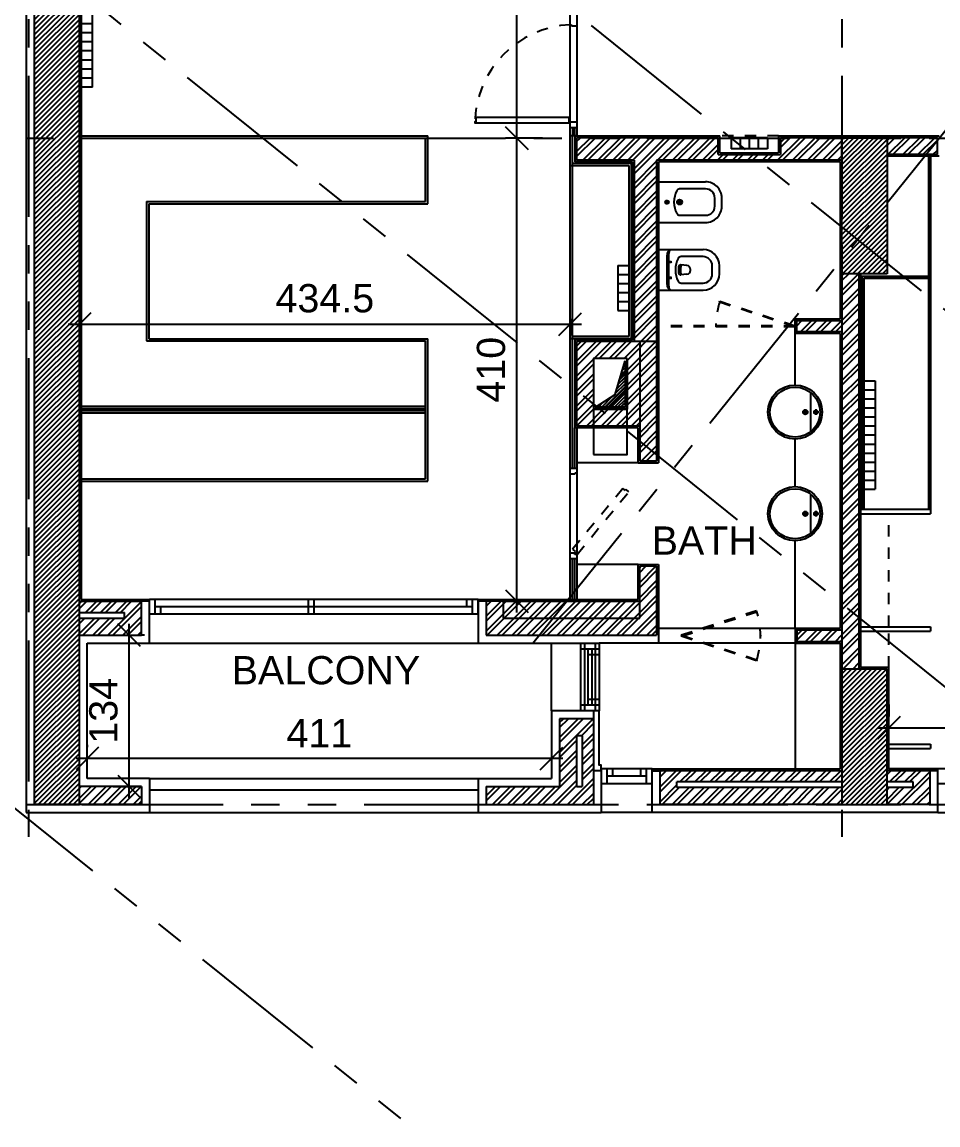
# Model space of a CAD drawing. Extents: x 83 to 143.2, y -2.6 to 70.8.
# Drawn here: x 91.62 to 99.73, y 39.16 to 48.93 of the extents above; entities that cross this region are included whole.
import ezdxf
from ezdxf.enums import TextEntityAlignment as Align

# ---------------------------------------------------------------- set-up
doc = ezdxf.new("R2010")
doc.units = 0
doc.header["$MEASUREMENT"] = 0
doc.header["$PDMODE"] = 3
doc.header["$PDSIZE"] = 0.3
doc.linetypes.add('AXIS_100$0$A-AXIS$0$PHANTOM', pattern=[2.5, 1.25, -0.25, 0.25, -0.25, 0.25, -0.25])
doc.linetypes.add('HIDDEN2', pattern=[0.1875, 0.125, -0.0625])
doc.layers.get('0').update_dxf_attribs({"linetype": 'CONTINUOUS'})
doc.layers.get('DEFPOINTS').update_dxf_attribs({"linetype": 'CONTINUOUS'})
for name, color, linetype in [('04', 4, 'CONTINUOUS'), ('A-ALU', 9, 'CONTINUOUS'), ('A-BALUST', 1, 'CONTINUOUS'), ('a-dim', 3, 'CONTINUOUS'), ('A-FC-PROJECTION', 8, 'HIDDEN2'), ('A-HATCH-CONC', 8, 'CONTINUOUS'), ('A-HATCH-WALL', 8, 'CONTINUOUS'), ('A-NOMENCLATURE', 3, 'CONTINUOUS'), ('A-PLASTER', 8, 'CONTINUOUS'), ('A-PROJECTION', 9, 'CONTINUOUS'), ('a-revetement', 1, 'CONTINUOUS'), ('A-SECT-TILE', 12, 'CONTINUOUS'), ('a-shaft', 251, 'CONTINUOUS'), ('A-WALL', 4, 'CONTINUOUS'), ('AXIS_100$0$A-AXIS-100', 10, 'AXIS_100$0$A-AXIS$0$PHANTOM'), ('COLUMN', 2, 'CONTINUOUS'), ('DA-SAN', 4, 'CONTINUOUS'), ('S-8TH$0$A-SHAFT 7-8', 8, 'CONTINUOUS'), ('S-8TH$0$A-STR 7-8TH', 2, 'CONTINUOUS'), ('WOOD PANELING', 7, 'CONTINUOUS')]:
    doc.layers.add(name, color=color, linetype=linetype)
doc.styles.add('A100-STEXT', font='ARIAL.TTF', dxfattribs={"height": 0.25})
doc.dimstyles.new('A100-DIM', dxfattribs={"dimtxt": 0.25, "dimasz": 0.2, "dimexe": 0.1, "dimexo": 0.3, "dimgap": 0.1, "dimtad": 1, "dimlfac": 100, "dimrnd": 0.5, "dimdsep": 46, "dimtxsty": 'A100-STEXT', "dimblk1": 'OBLIQUE', "dimblk2": 'OBLIQUE', "dimsah": 1, "dimcen": -0.05, "dimdle": 0.1, "dimclrd": 15, "dimclre": 15, "dimclrt": 256, "dimadec": 0, "dimazin": 0, "dimtfac": 0.28, "dimtix": 1, "dimtmove": 2, "dimatfit": 3, "dimldrblk": 'OBLIQUE', "dimfxl": 0, "dimtolj": 1, "dimarcsym": 0})
pattern_1 = [(45, (91.649424, -3e-10), (-0.022097087, 0.022097087), [])]
pattern_2 = [(45, (-264990.61058, -15176.9885), (-0.066291260736, 0.066291260736), []), (45, (-264990.56639, -15176.9885), (-0.066291260736, 0.066291260736), [])]

# ---------------------------------------------------------------- blocks, each defined once
blk = doc.blocks.new('_OBLIQUE')
at = {"color": 0, "linetype": 'ByBlock'}
blk.add_line((-0.5, -0.5), (0.5, 0.5), dxfattribs=at)
blk = doc.blocks.new('*D57')
at = {"layer": 'a-dim', "color": 15, "lineweight": -2}
for p, q in [((92.1978, 42.53), (92.1978, 42.5071)), ((96.3078, 42.53), (96.3078, 42.5071)), ((96.4078, 42.4071), (92.0978, 42.4071))]:
    blk.add_line(p, q, dxfattribs=at)
at = {"layer": 'DEFPOINTS', "color": 0}
for p in [(92.1978, 42.4071), (92.1978, 42.23), (96.3078, 42.23)]:
    blk.add_point(p, dxfattribs=at)
at = {"layer": 'a-dim', "color": 15, "lineweight": -2, "xscale": 0.2, "yscale": 0.2, "zscale": 0.2, "rotation": 180}
blk.add_blockref('_OBLIQUE', (92.1978, 42.4071), dxfattribs=at)
at = {"layer": 'a-dim', "color": 15, "lineweight": -2, "xscale": 0.2, "yscale": 0.2, "zscale": 0.2}
blk.add_blockref('_OBLIQUE', (96.3078, 42.4071), dxfattribs=at)
at = {"layer": 'a-dim', "insert": (94.2528, 42.6326), "char_height": 0.25, "attachment_point": 5, "style": 'A100-STEXT'}
blk.add_mtext('\\A1;411', dxfattribs=at)
blk = doc.blocks.new('*D58')
at = {"layer": 'a-dim', "color": 15, "lineweight": -2}
for p, q in [((92.5691, 42.06), (92.5691, 43.6)), ((92.7028, 43.5), (92.6691, 43.5)), ((92.4278, 42.16), (92.6691, 42.16))]:
    blk.add_line(p, q, dxfattribs=at)
at = {"layer": 'DEFPOINTS', "color": 0}
for p in [(92.4028, 43.5), (92.5691, 43.5), (92.1278, 42.16)]:
    blk.add_point(p, dxfattribs=at)
at = {"layer": 'a-dim', "color": 15, "lineweight": -2, "xscale": 0.2, "yscale": 0.2, "zscale": 0.2}
for p, rotation in [((92.5691, 43.5), 90), ((92.5691, 42.16), 270)]:
    blk.add_blockref('_OBLIQUE', p, dxfattribs=dict(at, rotation=rotation))
at = {"layer": 'a-dim', "insert": (92.3414, 42.83), "char_height": 0.25, "attachment_point": 5, "rotation": 90, "style": 'A100-STEXT'}
blk.add_mtext('\\A1;134', dxfattribs=at)
blk = doc.blocks.new('*D66')
at = {"layer": 'a-dim', "color": 15, "lineweight": -2}
for p, q in [((92.1278, 49.3189), (92.1278, 46.1541)), ((96.4728, 46.3), (96.4728, 46.1541)), ((92.0278, 46.2541), (96.5728, 46.2541))]:
    blk.add_line(p, q, dxfattribs=at)
at = {"layer": 'DEFPOINTS', "color": 0}
for p in [(92.1278, 49.6189), (96.4728, 46.6), (96.4728, 46.2541)]:
    blk.add_point(p, dxfattribs=at)
at = {"layer": 'a-dim', "color": 15, "lineweight": -2, "xscale": 0.2, "yscale": 0.2, "zscale": 0.2, "rotation": 180}
blk.add_blockref('_OBLIQUE', (92.1278, 46.2541), dxfattribs=at)
at = {"layer": 'a-dim', "color": 15, "lineweight": -2, "xscale": 0.2, "yscale": 0.2, "zscale": 0.2}
blk.add_blockref('_OBLIQUE', (96.4728, 46.2541), dxfattribs=at)
at = {"layer": 'a-dim', "insert": (94.3003, 46.4818), "char_height": 0.25, "attachment_point": 5, "style": 'A100-STEXT'}
blk.add_mtext('\\A1;434.5', dxfattribs=at)
blk = doc.blocks.new('*D79')
at = {"layer": 'a-dim', "color": 15, "lineweight": -2}
for p, q in [((96.0003, 43.7), (96.0003, 48)), ((96.2278, 47.9), (95.9003, 47.9)), ((96.1528, 43.8), (95.9003, 43.8))]:
    blk.add_line(p, q, dxfattribs=at)
at = {"layer": 'DEFPOINTS', "color": 0}
for p in [(96.0003, 47.9), (96.5278, 47.9), (96.4528, 43.8)]:
    blk.add_point(p, dxfattribs=at)
at = {"layer": 'a-dim', "color": 15, "lineweight": -2, "xscale": 0.2, "yscale": 0.2, "zscale": 0.2}
for p, rotation in [((96.0003, 47.9), 90), ((96.0003, 43.8), 270)]:
    blk.add_blockref('_OBLIQUE', p, dxfattribs=dict(at, rotation=rotation))
at = {"layer": 'a-dim', "insert": (95.7726, 45.85), "char_height": 0.25, "attachment_point": 5, "rotation": 90, "style": 'A100-STEXT'}
blk.add_mtext('\\A1;410', dxfattribs=at)
blk = doc.blocks.new('*D80')
at = {"layer": 'a-dim', "color": 15, "lineweight": -2}
for p, q in [((96.0003, 47.8), (96.0003, 52.885)), ((96.1728, 52.785), (95.9003, 52.785)), ((96.2278, 47.9), (95.9003, 47.9))]:
    blk.add_line(p, q, dxfattribs=at)
at = {"layer": 'DEFPOINTS', "color": 0}
for p in [(96.0003, 52.785), (96.4728, 52.785), (96.5278, 47.9)]:
    blk.add_point(p, dxfattribs=at)
at = {"layer": 'a-dim', "color": 15, "lineweight": -2, "xscale": 0.2, "yscale": 0.2, "zscale": 0.2}
for p, rotation in [((96.0003, 52.785), 90), ((96.0003, 47.9), 270)]:
    blk.add_blockref('_OBLIQUE', p, dxfattribs=dict(at, rotation=rotation))
at = {"layer": 'a-dim', "insert": (95.7726, 50.3425), "char_height": 0.25, "attachment_point": 5, "rotation": 90, "style": 'A100-STEXT'}
blk.add_mtext('\\A1;488.5', dxfattribs=at)
blk = doc.blocks.new('*D84')
at = {"layer": 'a-dim', "color": 15, "lineweight": -2}
for p, q in [((101.1929, 42.3), (101.1929, 42.5)), ((101.0278, 42.3), (101.0929, 42.3)), ((101.1929, 42), (101.1929, 42.3)), ((99.9578, 42), (101.2929, 42)), ((101.1929, 42), (101.1929, 41.8))]:
    blk.add_line(p, q, dxfattribs=at)
at = {"layer": 'DEFPOINTS', "color": 0}
for p in [(101.1929, 42.3), (101.3278, 42.3), (99.6578, 42)]:
    blk.add_point(p, dxfattribs=at)
at = {"layer": 'a-dim', "color": 15, "lineweight": -2, "xscale": 0.2, "yscale": 0.2, "zscale": 0.2}
for p, rotation in [((101.1929, 42.3), 270), ((101.1929, 42), 90)]:
    blk.add_blockref('_OBLIQUE', p, dxfattribs=dict(at, rotation=rotation))
at = {"layer": 'a-dim', "insert": (100.9652, 42.15), "char_height": 0.25, "attachment_point": 5, "rotation": 90, "style": 'A100-STEXT'}
blk.add_mtext('\\A1;30', dxfattribs=at)
blk = doc.blocks.new('*D93')
at = {"layer": 'a-dim', "color": 15, "lineweight": -2}
for p, q in [((99.2928, 42.8866), (99.2928, 42.7787)), ((103.5628, 42.8716), (103.5628, 42.7787)), ((99.1928, 42.6787), (103.6628, 42.6787))]:
    blk.add_line(p, q, dxfattribs=at)
at = {"layer": 'DEFPOINTS', "color": 0}
for p in [(103.5628, 42.6787), (99.2928, 42.5866), (103.5628, 42.5716)]:
    blk.add_point(p, dxfattribs=at)
at = {"layer": 'a-dim', "color": 15, "lineweight": -2, "xscale": 0.2, "yscale": 0.2, "zscale": 0.2, "rotation": 180}
blk.add_blockref('_OBLIQUE', (99.2928, 42.6787), dxfattribs=at)
at = {"layer": 'a-dim', "color": 15, "lineweight": -2, "xscale": 0.2, "yscale": 0.2, "zscale": 0.2}
blk.add_blockref('_OBLIQUE', (103.5628, 42.6787), dxfattribs=at)
at = {"layer": 'a-dim', "insert": (101.4278, 42.9042), "char_height": 0.25, "attachment_point": 5, "style": 'A100-STEXT'}
blk.add_mtext('\\A1;427', dxfattribs=at)
blk = doc.blocks.new('A$C424D7636')
at = {"layer": 'A-ALU'}
for p, q in [((4.0084, 43.815), (1.0984, 43.815)), ((1.0984, 43.685), (1.0984, 43.815)), ((1.1484, 43.685), (1.1484, 43.815)), ((3.9584, 43.75), (1.1484, 43.75)), ((1.1984, 43.685), (1.1984, 43.75)), ((2.5034, 43.815), (2.5034, 43.685)), ((2.5534, 43.815), (2.5534, 43.685)), ((3.9084, 43.75), (3.9084, 43.815)), ((3.9584, 43.685), (3.9584, 43.815)), ((4.0084, 43.685), (4.0084, 43.815)), ((4.0084, 43.685), (1.0984, 43.685)), ((4.9134, 43.43), (4.9134, 42.83)), ((4.9134, 43.43), (5.0434, 43.43)), ((4.9134, 43.38), (5.0434, 43.38)), ((4.9784, 43.38), (4.9784, 42.88)), ((5.0434, 43.43), (5.0434, 42.83)), ((4.9784, 43.33), (5.0434, 43.33)), ((5.0434, 42.88), (4.9134, 42.88)), ((5.0434, 42.93), (4.9784, 42.93)), ((5.0434, 42.83), (4.9134, 42.83)), ((5.5484, 42.315), (5.0984, 42.315)), ((5.0984, 42.315), (5.0984, 42.185)), ((5.1484, 42.315), (5.1484, 42.185)), ((5.1984, 42.315), (5.1984, 42.25)), ((5.4484, 42.25), (5.4484, 42.315)), ((5.4984, 42.185), (5.4984, 42.315)), ((5.5484, 42.185), (5.5484, 42.315)), ((5.4984, 42.25), (5.1484, 42.25)), ((5.5484, 42.185), (5.0984, 42.185))]:
    blk.add_line(p, q, dxfattribs=at)

msp = doc.modelspace()

# ---------------------------------------------------------------- hatches: boundary and pattern name
at = {"layer": 'A-HATCH-CONC'}
h = msp.add_hatch(dxfattribs=at)
h.set_pattern_fill('ANSI31', color=256, scale=0.25, style=0)
h.set_pattern_definition([(45, (-264990.610583, -15176.988502), (-0.022097086912, 0.022097086912), [])])
h.paths.add_polyline_path([(91.72779, 42), (92.12779, 42), (92.12779, 57.09062), (91.72779, 57.09062)])
h = msp.add_hatch(dxfattribs=at)
h.set_pattern_fill('ANSI31', color=256, scale=0.25, style=0)
h.set_pattern_definition(pattern_1)
h.paths.add_polyline_path([(99.27779, 47.9), (98.87779, 47.9), (98.87779, 46.7), (99.27779, 46.7)])
h = msp.add_hatch(dxfattribs=at)
h.set_pattern_fill('ANSI31', color=256, scale=0.25, style=0)
h.set_pattern_definition(pattern_1)
h.paths.add_polyline_path([(99.27779, 43.2), (98.87779, 43.2), (98.87779, 42), (99.27779, 42)])
at = {"layer": 'A-HATCH-WALL'}
h = msp.add_hatch(dxfattribs=at)
h.set_pattern_fill('ANSI32', color=256, scale=0.25, style=0)
h.set_pattern_definition(pattern_2)
h.paths.add_polyline_path([(97.23779, 46.1), (97.08779, 46.1), (97.08779, 45.35), (97.08779, 45.04), (97.23779, 45.04)])
h.paths.add_polyline_path([(97.08779, 46.1), (96.52779, 46.1), (96.52779, 45.35), (97.08779, 45.35)])
h.paths.add_polyline_path([(96.97779, 45.95), (96.97779, 45.5), (96.67779, 45.5), (96.67779, 45.95)], flags=16)
h.paths.add_polyline_path([(96.95779, 45.93), (96.95779, 45.52), (96.69779, 45.52), (96.86954, 45.63023)], flags=0)
h.paths.add_polyline_path([(97.23779, 47.705), (98.87779, 47.705), (98.87779, 47.905), (98.33279, 47.905), (98.33279, 47.755), (97.78279, 47.755), (97.78279, 47.905), (96.52779, 47.905), (96.52779, 47.705), (96.73279, 47.705), (96.73279, 47.71), (96.75279, 47.71), (96.75279, 47.705), (97.03779, 47.705), (97.03779, 46.1), (97.08779, 46.1), (97.23779, 46.1)])
h = msp.add_hatch(dxfattribs=at)
h.set_pattern_fill('ANSI32', color=256, scale=0.25, style=0)
h.set_pattern_definition(pattern_2)
h.paths.add_polyline_path([(99.72279, 47.755), (99.72279, 47.905), (99.27779, 47.905), (99.27779, 47.755)])
h = msp.add_hatch(dxfattribs=at)
h.set_pattern_fill('ANSI32', color=256, scale=0.25, style=0)
h.set_pattern_definition(pattern_2)
h.paths.add_polyline_path([(99.02779, 46.7), (98.87779, 46.7), (98.87779, 43.2), (99.02779, 43.2)])
h.paths.add_polyline_path([(98.87779, 46.185), (98.87779, 46.285), (98.47779, 46.285), (98.47779, 46.185)])
h = msp.add_hatch(dxfattribs=at)
h.set_pattern_fill('ANSI32', color=256, scale=0.25, style=0)
h.set_pattern_definition(pattern_2)
h.paths.add_polyline_path([(97.08779, 43.65), (95.87779, 43.65), (95.87779, 43.8), (95.72779, 43.8), (95.72779, 43.5), (97.23779, 43.5), (97.23779, 44.11), (97.08779, 44.11)])
h.paths.add_polyline_path([(97.08779, 43.65), (97.08779, 43.8), (96.52779, 43.8), (95.87779, 43.8), (95.87779, 43.65)], flags=17)
h = msp.add_hatch(dxfattribs=at)
h.set_pattern_fill('ANSI32', color=256, scale=0.25, style=0)
h.set_pattern_definition(pattern_2)
h.paths.add_polyline_path([(92.12779, 43.65), (92.12779, 43.5), (92.67779, 43.5), (92.67779, 43.8), (92.12779, 43.8), (92.12779, 43.7), (92.52779, 43.7), (92.52779, 43.65)])
h = msp.add_hatch(dxfattribs=at)
h.set_pattern_fill('ANSI32', color=256, scale=0.25, style=0)
h.set_pattern_definition(pattern_2)
h.paths.add_polyline_path([(98.87779, 43.445), (98.87779, 43.545), (98.47779, 43.545), (98.47779, 43.445)])
h = msp.add_hatch(dxfattribs=at)
h.set_pattern_fill('ANSI32', color=256, scale=0.25, style=0)
h.set_pattern_definition(pattern_2)
h.paths.add_polyline_path([(96.67779, 42.76), (96.37779, 42.76), (96.37779, 42.16), (95.72779, 42.16), (95.72779, 42), (96.67779, 42)])
h.paths.add_polyline_path([(96.52779, 42.16), (96.52779, 42.61), (96.57779, 42.61), (96.57779, 42.16)], flags=16)
h = msp.add_hatch(dxfattribs=at)
h.set_pattern_fill('ANSI32', color=256, scale=0.25, style=0)
h.set_pattern_definition(pattern_2)
h.paths.add_polyline_path([(98.87779, 42.2), (98.87779, 42.3), (97.26779, 42.3), (97.26779, 42), (98.87779, 42), (98.87779, 42.15), (97.41779, 42.15), (97.41779, 42.2)])
h.paths.add_polyline_path([(99.50779, 42.2), (99.50779, 42.15), (99.27779, 42.15), (99.27779, 42), (99.65779, 42), (99.65779, 42.3), (99.27779, 42.3), (99.27779, 42.2)])
h = msp.add_hatch(dxfattribs=at)
h.set_pattern_fill('ANSI32', color=256, scale=0.25, style=0)
h.set_pattern_definition(pattern_2)
h.paths.add_polyline_path([(92.67779, 42), (92.67779, 42.16), (92.12779, 42.16), (92.12779, 42)])
at = {"layer": 'a-shaft'}
h = msp.add_hatch(dxfattribs=at)
h.set_pattern_fill('_USER,_O', color=256, scale=0.02, angle=405, pattern_type=0)
h.set_pattern_definition([(45, (91.649424, -3e-10), (-0.014142136, 0.014142136), [])])
h.paths.add_polyline_path([(96.95779, 45.93), (96.95779, 45.52), (96.69779, 45.52), (96.86954, 45.63023)])

# ---------------------------------------------------------------- linework, layer by layer
at = {"layer": '04', "color": 11}
for p, q in [((92.14279, 48.3525), (92.14279, 49.5525)), ((92.24279, 48.3525), (92.24279, 49.5525)), ((92.24279, 48.9125), (92.14279, 48.9125)), ((92.24279, 48.8325), (92.14279, 48.8325)), ((92.24279, 48.7525), (92.14279, 48.7525)), ((92.24279, 48.6725), (92.14279, 48.6725)), ((92.24279, 48.5925), (92.14279, 48.5925)), ((92.24279, 48.5125), (92.14279, 48.5125)), ((92.24279, 48.4325), (92.14279, 48.4325)), ((92.24279, 48.3525), (92.14279, 48.3525)), ((97.89779, 47.905), (97.89779, 47.805)), ((98.21779, 47.905), (97.89779, 47.905)), ((97.97779, 47.905), (97.97779, 47.805)), ((98.05779, 47.905), (98.05779, 47.805)), ((98.13779, 47.905), (98.13779, 47.805)), ((98.21779, 47.905), (98.21779, 47.805)), ((98.21779, 47.805), (97.89779, 47.805)), ((96.89279, 46.77347), (96.99279, 46.77347)), ((96.89279, 46.77347), (96.89279, 46.37347)), ((96.89279, 46.69347), (96.99279, 46.69347)), ((96.99279, 46.77347), (96.99279, 46.37347)), ((96.89279, 46.61347), (96.99279, 46.61347)), ((96.89279, 46.53347), (96.99279, 46.53347)), ((96.89279, 46.45347), (96.99279, 46.45347)), ((96.89279, 46.37347), (96.99279, 46.37347)), ((99.07279, 45.75264), (99.07279, 44.79264)), ((99.07279, 45.75264), (99.17279, 45.75264)), ((99.17279, 45.75264), (99.17279, 44.79264)), ((99.07279, 45.67264), (99.17279, 45.67264)), ((99.07279, 45.59264), (99.17279, 45.59264)), ((99.07279, 45.51264), (99.17279, 45.51264)), ((99.07279, 45.43264), (99.17279, 45.43264)), ((99.07279, 45.35264), (99.17279, 45.35264)), ((99.07279, 45.27264), (99.17279, 45.27264)), ((99.07279, 45.19264), (99.17279, 45.19264)), ((99.07279, 45.11264), (99.17279, 45.11264)), ((99.07279, 45.03264), (99.17279, 45.03264)), ((99.07279, 44.95264), (99.17279, 44.95264)), ((99.07279, 44.87264), (99.17279, 44.87264)), ((99.07279, 44.79264), (99.17279, 44.79264))]:
    msp.add_line(p, q, dxfattribs=at)
at = {"layer": 'A-ALU'}
for p, q in [((95.65779, 43.815), (92.74779, 43.815)), ((92.74779, 43.685), (92.74779, 43.815)), ((92.79779, 43.685), (92.79779, 43.815)), ((95.60779, 43.75), (92.79779, 43.75)), ((92.84779, 43.685), (92.84779, 43.75)), ((94.15279, 43.815), (94.15279, 43.685)), ((94.20279, 43.815), (94.20279, 43.685)), ((95.55779, 43.75), (95.55779, 43.815)), ((95.60779, 43.685), (95.60779, 43.815)), ((95.65779, 43.685), (95.65779, 43.815)), ((95.65779, 43.685), (92.74779, 43.685)), ((92.74779, 43.43), (95.65779, 43.43)), ((96.59779, 43.43), (96.59779, 42.83)), ((96.59779, 43.43), (96.72779, 43.43)), ((96.59779, 43.38), (96.72779, 43.38)), ((96.66279, 43.38), (96.66279, 42.88)), ((96.72779, 43.43), (96.72779, 42.83)), ((96.66279, 43.33), (96.72779, 43.33)), ((96.72779, 42.88), (96.59779, 42.88)), ((96.72779, 42.93), (96.66279, 42.93)), ((96.72779, 42.83), (96.59779, 42.83)), ((97.19779, 42.315), (96.74779, 42.315)), ((96.74779, 42.315), (96.74779, 42.185)), ((96.79779, 42.315), (96.79779, 42.185)), ((96.84779, 42.315), (96.84779, 42.25)), ((97.09779, 42.25), (97.09779, 42.315)), ((97.14779, 42.185), (97.14779, 42.315)), ((97.19779, 42.185), (97.19779, 42.315)), ((103.02779, 42.315), (99.72779, 42.315)), ((99.72779, 42.185), (99.72779, 42.315)), ((97.14779, 42.25), (96.79779, 42.25)), ((97.19779, 42.185), (96.74779, 42.185)), ((103.02779, 42.185), (99.72779, 42.185))]:
    msp.add_line(p, q, dxfattribs=at)
at = {"layer": 'A-BALUST'}
for p, q in [((92.74779, 42.23), (95.65779, 42.23)), ((92.74779, 42.13), (95.65779, 42.13))]:
    msp.add_line(p, q, dxfattribs=at)
at = {"layer": 'A-FC-PROJECTION', "ltscale": 0.5}
for p, q in [((98.31779, 47.92), (97.79779, 47.92)), ((98.46279, 46.24), (97.25279, 46.24)), ((98.46279, 46.23), (97.25279, 46.23)), ((99.29279, 43.575), (99.29279, 44.575)), ((99.29279, 43.215), (99.29279, 43.535))]:
    msp.add_line(p, q, dxfattribs=at)
for points in [[(97.79782, 46.45673), (98.46334, 46.23975), (98.46024, 46.23025), (97.79472, 46.44723)], [(96.49296, 44.26097), (96.51607, 44.24184), (96.50969, 44.23414), (96.53279, 44.215), (96.99205, 44.76951), (96.96895, 44.78864), (96.96257, 44.78094), (96.93947, 44.80008)], [(98.12177, 43.71673), (97.45624, 43.49975), (97.45934, 43.49025), (98.12487, 43.70723)], [(98.12177, 43.27327), (97.45624, 43.49025), (97.45934, 43.49975), (98.12487, 43.28277)]]:
    msp.add_lwpolyline(points, close=True, dxfattribs=at)
for centre, radius, start, end in [((96.51331, 48.02028), 0.88564, 92.62236, 179.047953), ((98.46179, 46.235), 0.7, 161.533321, 180.409259), ((97.45779, 43.495), 0.7, 341.533321, 18.466679)]:
    msp.add_arc(centre, radius, start, end, dxfattribs=at)
at = {"layer": 'A-PLASTER'}
for p, q in [((92.14279, 52.785), (92.14279, 43.815)), ((96.51279, 47.92), (97.79779, 47.92)), ((96.51279, 47.92), (96.51279, 47.69)), ((97.79779, 47.77), (97.79779, 47.92)), ((98.31779, 47.92), (99.73779, 47.92)), ((98.31779, 47.92), (98.31779, 47.77)), ((97.79779, 47.77), (98.31779, 47.77)), ((97.02279, 47.69), (96.51279, 47.69)), ((97.02279, 46.115), (97.02279, 47.69)), ((98.86279, 47.69), (97.25279, 47.69)), ((97.25279, 47.69), (97.25279, 45.025)), ((98.86279, 47.69), (98.86279, 46.3)), ((99.73779, 47.74), (99.27779, 47.74)), ((99.04279, 46.7), (99.04279, 43.215)), ((97.02279, 46.115), (96.51279, 46.115)), ((96.51279, 46.115), (96.51279, 45.335)), ((98.86279, 46.17), (98.86279, 43.56)), ((97.07279, 45.335), (96.51279, 45.335)), ((97.07279, 45.025), (97.07279, 45.335)), ((97.07279, 45.025), (97.25279, 45.025)), ((97.07279, 43.815), (97.07279, 44.125)), ((97.07279, 44.125), (97.25279, 44.125)), ((97.25279, 44.125), (97.25279, 43.43)), ((92.14279, 43.815), (92.74779, 43.815)), ((95.65779, 43.815), (97.07279, 43.815)), ((97.25279, 43.43), (96.72779, 43.43)), ((98.86279, 43.43), (98.86279, 42.315)), ((97.19779, 42.315), (98.86279, 42.315))]:
    msp.add_line(p, q, dxfattribs=at)
for points in [[(98.86279, 46.17), (98.46279, 46.17), (98.46279, 46.3), (98.86279, 46.3)], [(98.86279, 43.56), (98.46279, 43.56), (98.46279, 43.43), (98.86279, 43.43)], [(99.72779, 42.315), (99.29279, 42.315), (99.29279, 43.215), (99.04279, 43.215)]]:
    msp.add_lwpolyline(points, dxfattribs=at)
at = {"layer": 'A-PROJECTION'}
for p, q in [((96.30779, 42.83), (96.30779, 43.43)), ((92.74779, 41.93), (95.65779, 41.93)), ((97.19779, 41.93), (96.74779, 41.93)), ((99.72779, 41.93), (103.02779, 41.93))]:
    msp.add_line(p, q, dxfattribs=at)
at = {"layer": 'a-revetement'}
for p, q in [((91.65779, 57.29673), (91.65779, 41.93)), ((92.74779, 43.8), (92.67779, 43.8)), ((92.74779, 43.43), (92.74779, 43.8)), ((95.65779, 43.8), (95.65779, 43.43)), ((95.72779, 43.8), (95.65779, 43.8)), ((92.19779, 42.23), (92.19779, 43.43)), ((92.19779, 43.43), (92.74779, 43.43)), ((95.65779, 43.43), (96.59779, 43.43)), ((96.30779, 42.83), (96.30779, 42.23)), ((96.67779, 42.83), (96.30779, 42.83)), ((96.67779, 42.83), (96.67779, 42.76)), ((96.74779, 42.3), (96.67779, 42.3)), ((96.74779, 42.3), (96.74779, 41.93)), ((97.19779, 41.93), (97.19779, 42.3)), ((97.19779, 42.3), (97.26779, 42.3)), ((99.72779, 42.3), (99.65779, 42.3)), ((99.72779, 41.93), (99.72779, 42.3)), ((92.74779, 42.23), (92.19779, 42.23)), ((92.74779, 42.23), (92.74779, 41.93)), ((95.65779, 42.23), (95.65779, 41.93)), ((95.65779, 42.23), (96.30779, 42.23)), ((91.65779, 41.93), (92.74779, 41.93)), ((95.65779, 41.93), (96.74779, 41.93)), ((99.72779, 41.93), (97.19779, 41.93))]:
    msp.add_line(p, q, dxfattribs=at)
at = {"layer": 'A-SECT-TILE'}
msp.add_lwpolyline([(96.74779, 42.3), (96.74779, 42.35), (96.72779, 42.35), (96.72779, 42.83), (96.67779, 42.83)], dxfattribs=at)
at = {"layer": 'a-shaft'}
msp.add_lwpolyline([(96.95779, 45.93), (96.95779, 45.52), (96.69779, 45.52), (96.86954, 45.63023), (96.95779, 45.93)], dxfattribs=at)
msp.add_lwpolyline([(96.95779, 45.93), (96.95779, 45.52), (96.69779, 45.52), (96.86954, 45.63023), (96.95779, 45.93)], dxfattribs=at)
at = {"layer": 'A-WALL'}
for p, q in [((97.78279, 47.905), (96.52779, 47.905)), ((96.52779, 47.905), (96.52779, 47.705)), ((97.78279, 47.755), (97.78279, 47.905)), ((99.72279, 47.905), (98.33279, 47.905)), ((98.33279, 47.905), (98.33279, 47.755)), ((99.72279, 47.755), (99.72279, 47.905)), ((97.78279, 47.755), (98.33279, 47.755)), ((99.72279, 47.755), (99.27779, 47.755)), ((97.03779, 47.705), (96.52779, 47.705)), ((97.03779, 47.705), (97.03779, 46.1)), ((97.23779, 47.705), (97.23779, 45.04)), ((98.87779, 47.705), (97.23779, 47.705)), ((98.87779, 46.7), (98.87779, 43.2)), ((99.02779, 46.7), (99.02779, 43.2)), ((97.23779, 46.1), (96.52779, 46.1)), ((96.52779, 46.1), (96.52779, 45.35)), ((97.08779, 46.1), (97.08779, 45.35)), ((96.97779, 45.95), (96.97779, 45.5)), ((97.08779, 45.35), (96.52779, 45.35)), ((97.08779, 45.35), (97.08779, 45.04)), ((97.23779, 45.04), (97.08779, 45.04)), ((97.08779, 43.65), (97.08779, 44.11)), ((97.23779, 44.11), (97.08779, 44.11)), ((97.23779, 44.11), (97.23779, 43.5)), ((92.12779, 43.8), (92.67779, 43.8)), ((92.67779, 43.5), (92.67779, 43.8)), ((95.72779, 43.8), (95.72779, 43.5)), ((95.87779, 43.8), (95.72779, 43.8)), ((95.87779, 43.8), (96.52779, 43.8)), ((95.87779, 43.8), (95.87779, 43.65)), ((96.52779, 43.8), (97.08779, 43.8)), ((92.12779, 43.7), (92.52779, 43.7)), ((92.52779, 43.65), (92.52779, 43.7)), ((92.12779, 43.65), (92.52779, 43.65)), ((95.87779, 43.65), (97.08779, 43.65)), ((92.12779, 43.5), (92.67779, 43.5)), ((95.72779, 43.5), (97.23779, 43.5)), ((96.67779, 42.76), (96.37779, 42.76)), ((96.37779, 42.76), (96.37779, 42.16)), ((96.67779, 42.76), (96.67779, 42)), ((96.52779, 42.61), (96.52779, 42.16)), ((96.57779, 42.61), (96.52779, 42.61)), ((96.57779, 42.61), (96.57779, 42.16)), ((98.87779, 42.3), (97.26779, 42.3)), ((97.26779, 42), (97.26779, 42.3)), ((99.65779, 42.3), (99.27779, 42.3)), ((99.65779, 42), (99.65779, 42.3)), ((97.41779, 42.15), (97.41779, 42.2)), ((98.87779, 42.2), (97.41779, 42.2)), ((99.50779, 42.2), (99.27779, 42.2)), ((99.50779, 42.15), (99.50779, 42.2)), ((92.67779, 42.16), (92.12779, 42.16)), ((92.67779, 42.16), (92.67779, 42)), ((95.72779, 42.16), (96.37779, 42.16)), ((95.72779, 42.16), (95.72779, 42)), ((96.52779, 42.16), (96.57779, 42.16)), ((98.87779, 42.15), (97.41779, 42.15)), ((99.50779, 42.15), (99.27779, 42.15)), ((92.67779, 42), (92.12779, 42)), ((95.72779, 42), (96.67779, 42)), ((98.87779, 42), (97.26779, 42)), ((99.65779, 42), (99.27779, 42))]:
    msp.add_line(p, q, dxfattribs=at)
for points in [[(98.87779, 46.185), (98.47779, 46.185), (98.47779, 46.285), (98.87779, 46.285)], [(98.87779, 43.545), (98.47779, 43.545), (98.47779, 43.445), (98.87779, 43.445)]]:
    msp.add_lwpolyline(points, dxfattribs=at)
msp.add_lwpolyline([(96.97779, 45.95), (96.67779, 45.95), (96.67779, 45.5), (96.97779, 45.5)], close=True, dxfattribs=at)
at = {"layer": 'AXIS_100$0$A-AXIS-100'}
for p, q in [((96.14192, 43.42837), (117.59332, 70.10253)), ((91.67779, 63.4533), (91.67779, 41.71458)), ((98.87779, 63.4533), (98.87779, 41.71458)), ((124.90948, 26.18046), (89.12018, 54.96227)), ((123.28009, 24.15436), (87.49078, 52.93617)), ((119.51995, 19.47874), (83.73065, 48.26055)), ((89.64942, 47.9), (107.518, 47.9)), ((89.64942, 42), (107.518, 42))]:
    msp.add_line(p, q, dxfattribs=at)
at = {"layer": 'COLUMN'}
for p, q in [((91.72779, 57.09062), (91.72779, 42)), ((92.12779, 42), (92.12779, 57.09062)), ((92.12779, 42), (91.72779, 42))]:
    msp.add_line(p, q, dxfattribs=at)
for points in [[(99.27779, 46.7), (98.87779, 46.7), (98.87779, 47.905), (99.27779, 47.905)], [(99.27779, 43.2), (98.87779, 43.2), (98.87779, 42), (99.27779, 42)]]:
    msp.add_lwpolyline(points, close=True, dxfattribs=at)
at = {"layer": 'DA-SAN'}
for p, q in [((97.25279, 47.16345), (97.25279, 47.50545)), ((97.25279, 47.16345), (97.25279, 47.50545)), ((97.26179, 47.51445), (97.67129, 47.51445)), ((97.26179, 47.51445), (97.67129, 47.51445)), ((97.67129, 47.45145), (97.4409, 47.45145)), ((97.67129, 47.45145), (97.4409, 47.45145)), ((97.75229, 47.29845), (97.75229, 47.37045)), ((97.75229, 47.29845), (97.75229, 47.37045)), ((97.30765, 47.33445), (97.35085, 47.33445)), ((97.30765, 47.33445), (97.35085, 47.33445)), ((97.32925, 47.31285), (97.32925, 47.35605)), ((97.32925, 47.31285), (97.32925, 47.35605)), ((97.4193, 47.33445), (97.4625, 47.33445)), ((97.4193, 47.33445), (97.4625, 47.33445)), ((97.4409, 47.31285), (97.4409, 47.35605)), ((97.4409, 47.31285), (97.4409, 47.35605)), ((97.4409, 47.21745), (97.67129, 47.21745)), ((97.4409, 47.21745), (97.67129, 47.21745)), ((97.26179, 47.15445), (97.67129, 47.15445)), ((97.26179, 47.15445), (97.67129, 47.15445)), ((97.25279, 46.56345), (97.25279, 46.90545)), ((97.25279, 46.56345), (97.25279, 46.90545)), ((97.26179, 46.91445), (97.64879, 46.91445)), ((97.26179, 46.91445), (97.64879, 46.91445)), ((97.34536, 46.58558), (97.34536, 46.88333)), ((97.34536, 46.58558), (97.34536, 46.88333)), ((97.32961, 46.60366), (97.32961, 46.86524)), ((97.32961, 46.60366), (97.32961, 46.86524)), ((97.34959, 46.8042), (97.37263, 46.8042)), ((97.34959, 46.8042), (97.37263, 46.8042)), ((97.36111, 46.79268), (97.36111, 46.81572)), ((97.36111, 46.79268), (97.36111, 46.81572)), ((97.50529, 46.7732), (97.45168, 46.77767)), ((97.50529, 46.7732), (97.45168, 46.77767)), ((97.64879, 46.85145), (97.45336, 46.85145)), ((97.64879, 46.85145), (97.45336, 46.85145)), ((97.50529, 46.6957), (97.45168, 46.69123)), ((97.50529, 46.6957), (97.45168, 46.69123)), ((97.5383, 46.73158), (97.5383, 46.73733)), ((97.5383, 46.73158), (97.5383, 46.73733)), ((97.72979, 46.69845), (97.72979, 46.77045)), ((97.72979, 46.69845), (97.72979, 46.77045)), ((97.79279, 46.69845), (97.79279, 46.77045)), ((97.79279, 46.69845), (97.79279, 46.77045)), ((97.34959, 46.6647), (97.37263, 46.6647)), ((97.34959, 46.6647), (97.37263, 46.6647)), ((97.36111, 46.67622), (97.36111, 46.65318)), ((97.36111, 46.67622), (97.36111, 46.65318)), ((97.45336, 46.61745), (97.64879, 46.61745)), ((97.45336, 46.61745), (97.64879, 46.61745)), ((97.26179, 46.55445), (97.64879, 46.55445)), ((97.26179, 46.55445), (97.64879, 46.55445)), ((97.76179, 46.24), (97.76179, 46.23)), ((98.46179, 46.24), (98.46179, 46.23)), ((98.46279, 45.715), (98.46279, 46.22)), ((98.60222, 45.30261), (98.60222, 45.64739)), ((98.5795, 45.475), (98.5284, 45.475)), ((98.55395, 45.50055), (98.55395, 45.44945)), ((98.67348, 45.475), (98.62239, 45.475)), ((98.64794, 45.50055), (98.64794, 45.44945)), ((98.46279, 44.815), (98.46279, 45.235)), ((98.60222, 44.40261), (98.60222, 44.74739)), ((98.5795, 44.575), (98.5284, 44.575)), ((98.55395, 44.60055), (98.55395, 44.54945)), ((98.67348, 44.575), (98.62239, 44.575)), ((98.64794, 44.60055), (98.64794, 44.54945)), ((98.46279, 43.56), (98.46279, 44.335)), ((97.45779, 43.5), (97.45779, 43.49)), ((98.15779, 43.5), (98.15779, 43.49)), ((98.46279, 43.43), (98.46279, 42.315))]:
    msp.add_line(p, q, dxfattribs=at)
at = {"layer": 'DA-SAN', "color": 8}
for p, q in [((98.46279, 43.56), (97.25279, 43.56)), ((98.46279, 43.43), (97.25279, 43.43))]:
    msp.add_line(p, q, dxfattribs=at)
at = {"layer": 'DA-SAN'}
for points, elevation in [([(97.67129, 47.15445, 0.4142136), (97.81529, 47.29845), (97.81529, 47.37045, 0.4142136), (97.67129, 47.51445, 0.4142136)], 0.00304), ([(97.67129, 47.15445, 0.4142136), (97.81529, 47.29845), (97.81529, 47.37045, 0.4142136), (97.67129, 47.51445, 0.4142136)], 0.00304), ([(97.45168, 46.77767, 0.395048), (97.43238, 46.7624, 0.0746467), (97.43238, 46.7065, 0.395048), (97.45168, 46.69123)], 0.00165), ([(97.45168, 46.77767, 0.395048), (97.43238, 46.7624, 0.0746467), (97.43238, 46.7065, 0.395048), (97.45168, 46.69123)], 0.00165), ([(97.45383, 46.77749, 0.1284659), (97.45383, 46.69141)], 0.00165), ([(97.45383, 46.77749, 0.1284659), (97.45383, 46.69141)], 0.00165)]:
    msp.add_lwpolyline(points, format="xyb", dxfattribs=dict(at, elevation=elevation))
for centre, radius in [((97.32925, 47.33445, 0.00304), 0.01575), ((97.32925, 47.33445, 0.00304), 0.01575), ((97.4409, 47.33445, 0.00304), 0.0225), ((97.4409, 47.33445, 0.00304), 0.0225), ((97.4409, 47.33445, 0.00304), 0.018), ((97.4409, 47.33445, 0.00304), 0.018), ((97.36111, 46.8042, 0.00165), 0.0045), ((97.36111, 46.8042, 0.00165), 0.0045), ((97.36111, 46.6647, 0.00165), 0.0045), ((97.36111, 46.6647, 0.00165), 0.0045), ((98.46279, 45.475), 0.24), ((98.46279, 45.475), 0.22171), ((98.55395, 45.475), 0.02057), ((98.55395, 45.475), 0.01371), ((98.64794, 45.475), 0.01691), ((98.46279, 44.575), 0.24), ((98.46279, 44.575), 0.22171), ((98.55395, 44.575), 0.02057), ((98.55395, 44.575), 0.01371), ((98.64794, 44.575), 0.01691)]:
    msp.add_circle(centre, radius, dxfattribs=at)
for centre, radius, start, end in [((97.26179, 47.50545, 0.00304), 0.009, 90, 180), ((97.26179, 47.50545, 0.00304), 0.009, 90, 180), ((97.60612, 47.33445, 0.00304), 0.21528, 151.700619, 208.299381), ((97.60612, 47.33445, 0.00304), 0.21528, 151.700619, 208.299381), ((97.44174, 47.4228, 0.00304), 0.02867, 91.689324, 151.424219), ((97.44174, 47.4228, 0.00304), 0.02867, 91.689324, 151.424219), ((97.67129, 47.37045, 0.00304), 0.081, 0, 90), ((97.67129, 47.37045, 0.00304), 0.081, 0, 90), ((97.67129, 47.29845, 0.00304), 0.081, 270, 0), ((97.67129, 47.29845, 0.00304), 0.081, 270, 0), ((97.44174, 47.2461, 0.00304), 0.02867, 208.575781, 268.310676), ((97.44174, 47.2461, 0.00304), 0.02867, 208.575781, 268.310676), ((97.26179, 47.16345, 0.00304), 0.009, 180, 270), ((97.26179, 47.16345, 0.00304), 0.009, 180, 270), ((97.26179, 46.90545, 0.00165), 0.009, 90, 180), ((97.26179, 46.90545, 0.00165), 0.009, 90, 180), ((97.38462, 46.86472, 0.00165), 0.05501, 115.299954, 180.547233), ((97.38462, 46.86472, 0.00165), 0.05501, 115.299954, 180.547233), ((97.38869, 46.88095, 0.00165), 0.0434, 129.463817, 183.143156), ((97.38869, 46.88095, 0.00165), 0.0434, 129.463817, 183.143156), ((97.64879, 46.77045, 0.00165), 0.144, 0, 90), ((97.64879, 46.77045, 0.00165), 0.144, 0, 90), ((97.61857, 46.73445, 0.00165), 0.21528, 151.700619, 208.299381), ((97.61857, 46.73445, 0.00165), 0.21528, 151.700619, 208.299381), ((97.4542, 46.8228, 0.00165), 0.02867, 91.689324, 151.424219), ((97.4542, 46.8228, 0.00165), 0.02867, 91.689324, 151.424219), ((97.64879, 46.77045, 0.00165), 0.081, 0, 90), ((97.64879, 46.77045, 0.00165), 0.081, 0, 90), ((97.5023, 46.73733, 0.00165), 0.036, 0, 85.236358), ((97.5023, 46.73733, 0.00165), 0.036, 0, 85.236358), ((97.5023, 46.73158, 0.00165), 0.036, 274.763642, 0), ((97.5023, 46.73158, 0.00165), 0.036, 274.763642, 0), ((97.64879, 46.69845, 0.00165), 0.081, 270, 0), ((97.64879, 46.69845, 0.00165), 0.081, 270, 0), ((97.64879, 46.69845, 0.00165), 0.144, 270, 0), ((97.64879, 46.69845, 0.00165), 0.144, 270, 0), ((97.38462, 46.60419, 0.00165), 0.05501, 179.452767, 244.700046), ((97.38462, 46.60419, 0.00165), 0.05501, 179.452767, 244.700046), ((97.38869, 46.58796, 0.00165), 0.0434, 176.856844, 230.536183), ((97.38869, 46.58796, 0.00165), 0.0434, 176.856844, 230.536183), ((97.4542, 46.6461, 0.00165), 0.02867, 208.575781, 268.310676), ((97.4542, 46.6461, 0.00165), 0.02867, 208.575781, 268.310676), ((97.26179, 46.56345, 0.00165), 0.009, 180, 270), ((97.26179, 46.56345, 0.00165), 0.009, 180, 270)]:
    msp.add_arc(centre, radius, start, end, dxfattribs=at)
at = {"layer": 'S-8TH$0$A-SHAFT 7-8'}
msp.add_lwpolyline([(96.67779, 45.1), (96.97779, 45.1), (96.97779, 45.5), (96.67779, 45.5)], close=True, dxfattribs=at)
at = {"layer": 'S-8TH$0$A-STR 7-8TH'}
msp.add_lwpolyline([(91.72779, 42), (92.12779, 42), (92.12779, 57.23771), (91.72779, 57.22878)], close=True, dxfattribs=at)
at = {"layer": 'WOOD PANELING'}
for p, q in [((96.47279, 43.815), (96.47279, 50.305)), ((96.53279, 47.92), (96.53279, 49.02)), ((96.47279, 48.905), (96.48279, 48.905)), ((96.47279, 48.905), (96.48279, 48.905)), ((96.48279, 48.905), (96.48279, 48.895)), ((96.48279, 48.895), (96.53279, 48.895)), ((96.47279, 48.045), (96.53279, 48.045)), ((96.47279, 47.995), (96.53279, 47.995)), ((96.49279, 47.995), (96.49279, 47.92)), ((96.51279, 47.92), (96.51279, 47.995)), ((92.14279, 47.92), (95.21279, 47.92)), ((92.14279, 47.9), (95.19279, 47.9)), ((95.19279, 47.34), (95.19279, 47.9)), ((95.21279, 47.32), (95.21279, 47.92)), ((96.53279, 47.92), (96.47279, 47.92)), ((96.49279, 44.975), (96.49279, 47.92)), ((96.47279, 47.66), (96.99279, 47.66)), ((96.49279, 47.68), (97.01279, 47.68)), ((96.99279, 47.66), (96.99279, 46.145)), ((97.01279, 47.68), (97.01279, 46.125)), ((99.64279, 47.74), (99.64279, 44.615)), ((99.66279, 47.74), (99.66279, 44.575)), ((92.72279, 47.34), (92.72279, 46.105)), ((92.72279, 47.34), (95.19279, 47.34)), ((92.74279, 47.32), (92.74279, 46.125)), ((92.74279, 47.32), (95.21279, 47.32)), ((99.05279, 46.68), (99.64279, 46.68)), ((99.05279, 46.68), (99.05279, 44.615)), ((99.07279, 46.66), (99.64279, 46.66)), ((99.07279, 46.66), (99.07279, 44.615)), ((92.72279, 46.105), (95.19279, 46.105)), ((92.74279, 46.125), (95.21279, 46.125)), ((95.19279, 44.885), (95.19279, 46.105)), ((95.21279, 44.865), (95.21279, 46.125)), ((97.01279, 46.125), (96.47279, 46.125)), ((96.99279, 46.145), (96.49279, 46.145)), ((95.19279, 45.525), (92.14279, 45.525)), ((95.19279, 45.505), (92.14279, 45.505)), ((95.19279, 45.485), (92.14279, 45.485)), ((95.19279, 45.465), (92.14279, 45.465)), ((96.51279, 44.975), (96.51279, 45.335)), ((96.53279, 43.815), (96.53279, 45.335)), ((97.07279, 45.025), (96.53279, 45.025)), ((96.53279, 44.975), (96.47279, 44.975)), ((96.51279, 44.925), (96.47279, 44.925)), ((96.53279, 44.935), (96.51279, 44.935)), ((96.51279, 44.935), (96.51279, 44.925)), ((92.14279, 44.885), (95.19279, 44.885)), ((92.14279, 44.865), (95.21279, 44.865)), ((99.04279, 44.615), (99.66279, 44.615)), ((99.04279, 44.575), (99.66279, 44.575)), ((99.66279, 44.615), (99.66279, 44.575)), ((96.51279, 44.225), (96.47279, 44.225)), ((96.53279, 44.175), (96.47279, 44.175)), ((96.49279, 43.815), (96.49279, 44.175)), ((96.51279, 44.215), (96.51279, 44.225)), ((96.53279, 44.215), (96.51279, 44.215)), ((96.51279, 43.815), (96.51279, 44.175)), ((97.07279, 44.125), (96.53279, 44.125)), ((99.04279, 43.575), (99.66279, 43.575)), ((99.66279, 43.575), (99.66279, 43.535)), ((99.04279, 43.535), (99.66279, 43.535)), ((99.29279, 42.535), (99.66279, 42.535)), ((99.29279, 42.495), (99.66279, 42.495)), ((99.66279, 42.535), (99.66279, 42.495))]:
    msp.add_line(p, q, dxfattribs=at)
msp.add_lwpolyline([(95.63779, 48.085), (95.63779, 48.045), (95.62779, 48.045), (95.62779, 48.035), (96.47279, 48.035), (96.47279, 48.045), (96.46279, 48.045), (96.46279, 48.085)], close=True, dxfattribs=at)

# ---------------------------------------------------------------- block references
at = {"layer": 'A-ALU'}
msp.add_blockref('A$C424D7636', (91.64942, 0), dxfattribs=at)

# ---------------------------------------------------------------- texts
at = {"layer": 'A-NOMENCLATURE', "style": 'A100-STEXT'}
for s, p in [('BATH', (97.65921, 44.33764)), ('BALCONY', (94.31029, 43.18988))]:
    msp.add_text(s, height=0.25, dxfattribs=at).set_placement(p, align=Align.MIDDLE)

# ---------------------------------------------------------------- dimensions: what is measured, and where the dimension line sits
at = {"layer": 'a-dim'}
for base, p1, p2, picture, middle in [((96.00029, 52.785), (96.52779, 47.9), (96.47279, 52.785), '*D80', (95.77265, 50.3425)), ((96.00029, 47.9), (96.45279, 43.8), (96.52779, 47.9), '*D79', (95.77265, 45.85)), ((92.56913, 43.5), (92.12779, 42.16), (92.40279, 43.5), '*D58', (92.3414, 42.83)), ((101.19291, 42.3), (99.65779, 42), (101.32779, 42.3), '*D84', (100.96519, 42.15))]:
    dim = msp.add_linear_dim(base=base, p1=p1, p2=p2, angle=90, dimstyle='A100-DIM', dxfattribs=at)
    dim.commit()
    dim.dimension.update_dxf_attribs({"geometry": picture, "text_midpoint": middle})
for base, p1, p2, picture, middle in [((96.47279, 46.25411), (92.12779, 49.61886), (96.47279, 46.6), '*D66', (94.30029, 46.48184)), ((103.56279, 42.67866), (99.29279, 42.58659), (103.56279, 42.57159), '*D93', (101.42779, 42.90417)), ((92.19779, 42.40707), (96.30779, 42.23), (92.19779, 42.23), '*D57', (94.25279, 42.63258))]:
    dim = msp.add_linear_dim(base=base, p1=p1, p2=p2, dimstyle='A100-DIM', dxfattribs=at)
    dim.commit()
    dim.dimension.update_dxf_attribs({"geometry": picture, "text_midpoint": middle})

doc.saveas('drawing.dxf')
